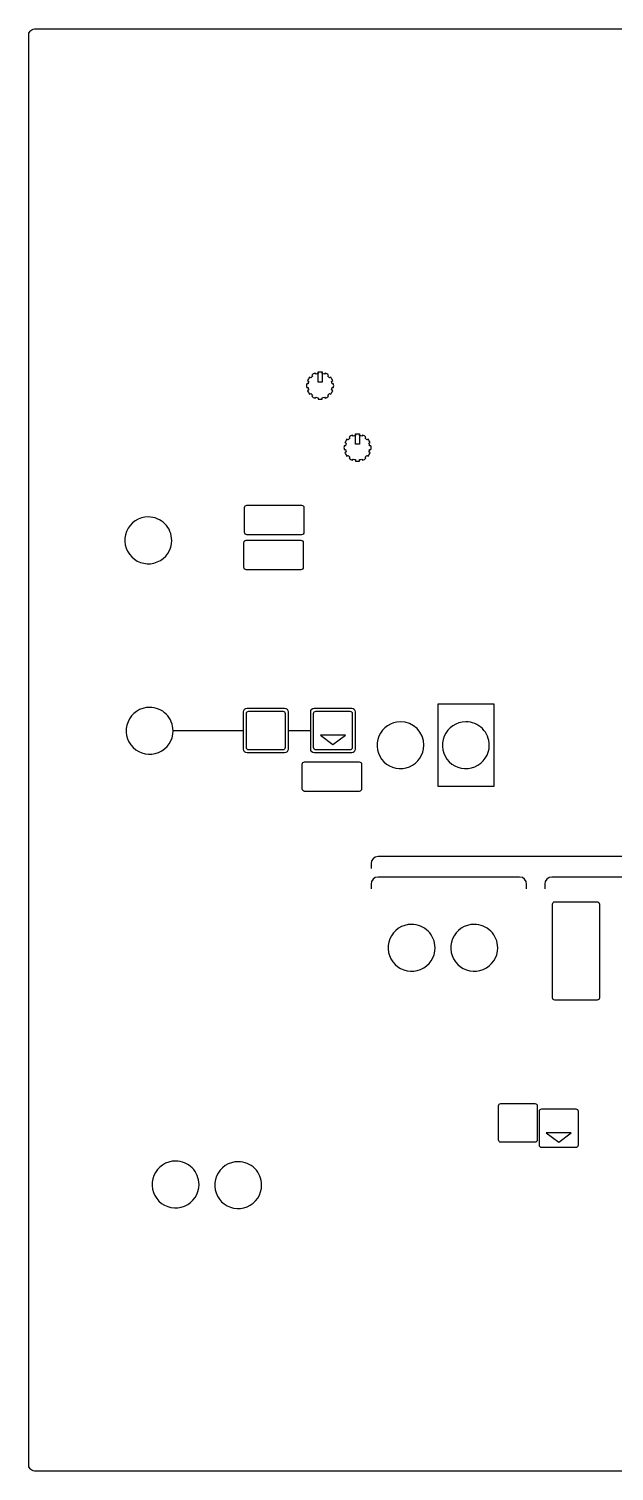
# Model space of a CAD drawing. Extents: x -788 to 2144, y -405 to 1340.
# Drawn here: x -788 to -80, y -405 to 1340 of the extents above; entities that cross this region are included whole.
import ezdxf

# ---------------------------------------------------------------- set-up
doc = ezdxf.new("R2010")
doc.units = 0
doc.layers.add('Background', color=7, linetype='CONTINUOUS')
doc.layers.add('Layer_1', color=7, linetype='CONTINUOUS')

msp = doc.modelspace()

# ---------------------------------------------------------------- linework, layer by layer
at = {"layer": 'Background', "color": 7}
for points in [[(-787.5, -397.864134), (-787.5, 1333.143454)], [(-779.124652, 1339.889754), (2135.124747, 1339.889754)], [(2135.124747, -404.610435), (-779.124652, -404.610435)]]:
    msp.add_lwpolyline(points, dxfattribs=at)
msp.add_lwpolyline([(-779.124652, 1339.889754)], close=True, dxfattribs=at)
for points in [[(-787.5, 1333.143454), (-787.5, 1334.932684), (-786.6176, 1336.648632), (-785.046917, 1337.913809)], [(-785.046917, 1337.913809), (-783.476235, 1339.178985), (-781.345933, 1339.889754), (-779.124652, 1339.889754)], [(-785.046917, -402.634489), (-786.6176, -401.369312), (-787.5, -399.653364), (-787.5, -397.864134)], [(-779.124652, -404.610435), (-781.345933, -404.610435), (-783.476235, -403.899666), (-785.046917, -402.634489)]]:
    msp.add_open_spline(points, degree=3, dxfattribs=at)
at = {"layer": 'Layer_1', "color": 7}
for points in [[(-437.905946, 925.118629), (-432.962153, 925.118629), (-432.962153, 912.526663), (-437.905946, 912.526663)], [(-392.611143, 850.144519), (-387.66735, 850.144519), (-387.66735, 837.552553), (-392.611143, 837.552553)], [(-523.882862, 763.732641)], [(-524.634043, 721.357665)], [(-292.576507, 523.430787), (-225.336677, 523.430787), (-225.336677, 423.450011), (-292.576507, 423.450011)], [(-521.549779, 514.553216)], [(-440.353134, 514.553216)], [(-454.06554, 453.311048)], [(-216.84702, 40.016693)], [(-167.476904, 33.5916)]]:
    msp.add_lwpolyline(points, close=True, dxfattribs=at)
for points in [[(-435.381324, 924.739527), (-435.383103, 924.735967)], [(-449.929717, 910.709495), (-451.613392, 910.655656)], [(-450.610929, 914.435916), (-449.177314, 913.539795)], [(-446.777276, 917.660438), (-448.282083, 918.46668)], [(-445.522974, 921.225344), (-444.716732, 919.720538)], [(-440.577846, 922.12102), (-441.473967, 923.554191)], [(-437.71195, 924.557099), (-437.765788, 922.872979)], [(-433.000864, 922.872979), (-433.054257, 924.557099)], [(-429.274442, 923.554191), (-430.170563, 922.12102)], [(-426.04992, 919.720538), (-425.243678, 921.225344)], [(-422.484569, 918.46668), (-423.989821, 917.660438)], [(-421.589338, 913.539795), (-420.156167, 914.435916)], [(-419.153259, 910.655656), (-420.836934, 910.709495)], [(-451.613392, 905.998408), (-449.929717, 905.94457)], [(-449.177314, 903.114269), (-450.610929, 902.218593)], [(-448.282083, 898.187384), (-446.777276, 898.993626)], [(-444.716732, 896.933082), (-445.522974, 895.428275)], [(-441.473967, 893.099429), (-440.577846, 894.533044)], [(-437.765788, 893.780641), (-437.71195, 892.096521)], [(-433.054257, 892.096521), (-433.000864, 893.780641)], [(-430.170563, 894.533044), (-429.274442, 893.099429)], [(-425.243678, 895.428275), (-426.04992, 896.933082)], [(-423.989821, 898.993626), (-422.484569, 898.187384)], [(-420.156167, 902.218593), (-421.589338, 903.114269)], [(-420.836934, 905.94457), (-419.153259, 905.998408)], [(-405.316126, 839.461806), (-403.882511, 838.565685)], [(-401.482473, 842.686328), (-402.98728, 843.49257)], [(-400.228171, 846.251234), (-399.421929, 844.746427)], [(-395.283043, 847.14691), (-396.179164, 848.580081)], [(-392.417147, 849.582988), (-392.470985, 847.898869)], [(-390.086521, 849.765416), (-390.0883, 849.761857)], [(-387.70606, 847.898869), (-387.759454, 849.582988)], [(-383.979639, 848.580081), (-384.87576, 847.14691)], [(-380.755117, 844.746427), (-379.948875, 846.251234)], [(-377.189766, 843.49257), (-378.695017, 842.686328)], [(-376.294535, 838.565685), (-374.861364, 839.461806)], [(-404.634914, 835.735384), (-406.318589, 835.681546)], [(-406.318589, 831.024298), (-404.634914, 830.97046)], [(-403.882511, 828.140159), (-405.316126, 827.244483)], [(-402.98728, 823.213274), (-401.482473, 824.019516)], [(-399.421929, 821.958972), (-400.228171, 820.454165)], [(-379.948875, 820.454165), (-380.755117, 821.958972)], [(-378.695017, 824.019516), (-377.189766, 823.213274)], [(-374.861364, 827.244483), (-376.294535, 828.140159)], [(-373.858456, 835.681546), (-375.542131, 835.735384)], [(-375.542131, 830.97046), (-373.858456, 831.024298)], [(-396.179164, 818.125319), (-395.283043, 819.558934)], [(-392.470985, 818.806531), (-392.417147, 817.122411)], [(-387.759454, 817.122411), (-387.70606, 818.806531)], [(-384.87576, 819.558934), (-383.979639, 818.125319)], [(-526.717508, 730.881513), (-526.717508, 760.897996)], [(-523.882862, 763.732641), (-457.866386, 763.732641)], [(-455.03174, 760.897996), (-455.03174, 730.881513)], [(-527.468689, 688.506537), (-527.468689, 718.523019)], [(-524.634043, 721.357665), (-458.617567, 721.357665)], [(-457.866386, 728.046867), (-523.882862, 728.046867)], [(-455.782921, 718.523019), (-455.782921, 688.506537)], [(-458.617567, 685.671891), (-524.634043, 685.671891)], [(-524.384425, 470.616208), (-524.384425, 511.71857)], [(-521.549779, 514.553216), (-480.447417, 514.553216)], [(-477.612771, 511.71857), (-477.612771, 470.616208)], [(-443.18778, 470.616208), (-443.18778, 511.71857)], [(-440.353134, 514.553216), (-399.250772, 514.553216)], [(-396.416126, 511.71857), (-396.416126, 470.616208)], [(-480.447417, 467.781562), (-521.549779, 467.781562)], [(-399.250772, 467.781562), (-440.353134, 467.781562)], [(-456.900185, 420.459919), (-456.900185, 450.476402)], [(-454.06554, 453.311048), (-388.049063, 453.311048)], [(-385.214417, 450.476402), (-385.214417, 420.459919)], [(-388.049063, 417.625274), (-454.06554, 417.625274)], [(-219.681666, -3.920315), (-219.681666, 37.182047)], [(-216.84702, 40.016693), (-175.744658, 40.016693)], [(-172.910013, 37.182047), (-172.910013, -3.920315)], [(-170.31155, -10.345408), (-170.31155, 30.756954)], [(-167.476904, 33.5916), (-126.374542, 33.5916)], [(-123.539896, 30.756954), (-123.539896, -10.345408)], [(-175.744658, -6.754961), (-216.84702, -6.754961)], [(-126.374542, -13.180054), (-167.476904, -13.180054)]]:
    msp.add_lwpolyline(points, dxfattribs=at)
at = {"layer": 'Layer_1', "color": 1}
for points in [[(-643.069871, 749.570947)], [(-641.445449, 519.178224)], [(-523.675763, 518.096523)], [(-442.479118, 518.096523)], [(-338.23406, 501.786879)], [(-259.180954, 501.786879)], [(-419.801953, 474.178989), (-404.801972, 485.755739), (-434.801962, 485.755739)], [(-151.511812, 284.167162)], [(-324.750076, 256.736041)], [(-249.000024, 256.736041)], [(-146.92572, -6.78257), (-131.925739, 4.79418), (-161.925729, 4.79418)], [(-610.124995, -29.539134)], [(-534.374986, -30.289124)]]:
    msp.add_lwpolyline(points, close=True, dxfattribs=at)
for points in [[(-527.927732, 468.490224), (-527.927732, 513.844554)], [(-523.675763, 518.096523), (-478.321432, 518.096523)], [(-474.069464, 513.844554), (-474.069464, 468.490224)], [(-446.731087, 468.490224), (-446.731087, 513.844554)], [(-442.479118, 518.096523), (-397.124787, 518.096523)], [(-392.872819, 513.844554), (-392.872819, 468.490224)], [(-612.849912, 491.167389), (-528.394847, 491.167389)], [(-473.704554, 491.167389), (-447.320636, 491.167389)], [(-478.321432, 464.238255), (-523.675763, 464.238255)], [(-397.124787, 464.238255), (-442.479118, 464.238255)], [(17.318128, 338.656054), (-365.316491, 338.656054)], [(-373.821364, 330.152627), (-373.821364, 324.414822)], [(-373.821364, 305.402712), (-373.821364, 299.664907)], [(-194.181854, 313.906139), (-365.316491, 313.906139)], [(-185.678459, 299.664907), (-185.678459, 305.402712)], [(-163.821523, 305.402712), (-163.821523, 299.664907)], [(15.818129, 313.906139), (-155.316648, 313.906139)], [(-154.34646, 167.946691), (-154.34646, 281.332515)], [(-151.511812, 284.167162), (-100.488194, 284.167162)], [(-97.653546, 281.332515), (-97.653546, 167.946691)], [(-100.488194, 165.112044), (-151.511812, 165.112044)]]:
    msp.add_lwpolyline(points, dxfattribs=at)
at = {"layer": 'Layer_1', "color": 7}
for points in [[(-435.383103, 924.735967), (-436.175552, 924.735967), (-436.949313, 924.665666), (-437.71195, 924.557099)], [(-433.054257, 924.557099), (-433.815114, 924.668335), (-434.58932, 924.739527), (-435.381324, 924.739527)], [(-451.613392, 910.655656), (-451.722404, 909.893019), (-451.792706, 909.119703), (-451.792706, 908.327255)], [(-451.792706, 908.327255), (-451.792706, 907.534361), (-451.722404, 906.761045), (-451.613392, 905.998408)], [(-448.282083, 918.46668), (-449.238272, 917.251978), (-450.025381, 915.892669), (-450.610929, 914.435916)], [(-449.177314, 913.539795), (-449.519032, 912.637445), (-449.770427, 911.686596), (-449.929717, 910.709495)], [(-444.716732, 919.720538), (-445.466911, 919.104733), (-446.161471, 918.410617), (-446.777276, 917.660438)], [(-441.473967, 923.554191), (-442.936504, 922.968197), (-444.302932, 922.185537), (-445.522974, 921.225344)], [(-437.765788, 922.872979), (-438.73755, 922.715023), (-439.68039, 922.459179), (-440.577846, 922.12102)], [(-430.170563, 922.12102), (-431.072913, 922.462739), (-432.023762, 922.714133), (-433.000864, 922.872979)], [(-425.243678, 921.225344), (-426.45838, 922.181978), (-427.81769, 922.968642), (-429.274442, 923.554191)], [(-423.989821, 917.660438), (-424.605626, 918.410617), (-425.299741, 919.104733), (-426.04992, 919.720538)], [(-420.156167, 914.435916), (-420.741716, 915.892224), (-421.52838, 917.251533), (-422.484569, 918.46668)], [(-420.836934, 910.709495), (-420.996225, 911.686596), (-421.248064, 912.637445), (-421.589338, 913.539795)], [(-418.974391, 908.327255), (-418.974391, 909.119703), (-419.044248, 909.893464), (-419.153259, 910.655656)], [(-419.153259, 905.998408), (-419.044248, 906.76149), (-418.974391, 907.534361), (-418.974391, 908.327255)], [(-450.610929, 902.218593), (-450.025381, 900.762286), (-449.238272, 899.402976), (-448.282083, 898.187384)], [(-449.929717, 905.94457), (-449.770427, 904.967469), (-449.518587, 904.017065), (-449.177314, 903.114269)], [(-446.777276, 898.993626), (-446.161471, 898.243447), (-445.466911, 897.548887), (-444.716732, 896.933082)], [(-445.522974, 895.428275), (-444.303377, 894.468527), (-442.936949, 893.685867), (-441.473967, 893.099429)], [(-440.577846, 894.533044), (-439.679945, 894.193996), (-438.737105, 893.938597), (-437.765788, 893.780641)], [(-437.71195, 892.096521), (-436.948868, 891.987954), (-436.175552, 891.917653), (-435.383103, 891.917653)], [(-435.383103, 891.917653), (-434.590655, 891.917653), (-433.816894, 891.987954), (-433.054257, 892.096521)], [(-433.000864, 893.780641), (-432.023762, 893.939486), (-431.072913, 894.191326), (-430.170563, 894.533044)], [(-429.274442, 893.099429), (-427.818135, 893.684977), (-426.458825, 894.472087), (-425.243678, 895.428275)], [(-426.04992, 896.933082), (-425.299741, 897.548887), (-424.605626, 898.243447), (-423.989821, 898.993626)], [(-422.484569, 898.187384), (-421.52838, 899.402531), (-420.741716, 900.761841), (-420.156167, 902.218593)], [(-421.589338, 903.114269), (-421.247619, 904.017065), (-420.996225, 904.967469), (-420.836934, 905.94457)], [(-402.98728, 843.49257), (-403.943468, 842.277868), (-404.730578, 840.918558), (-405.316126, 839.461806)], [(-403.882511, 838.565685), (-404.224229, 837.663335), (-404.475624, 836.712486), (-404.634914, 835.735384)], [(-399.421929, 844.746427), (-400.172108, 844.130622), (-400.866668, 843.436507), (-401.482473, 842.686328)], [(-396.179164, 848.580081), (-397.641701, 847.994087), (-399.008129, 847.211427), (-400.228171, 846.251234)], [(-392.470985, 847.898869), (-393.442747, 847.740913), (-394.385587, 847.485069), (-395.283043, 847.14691)], [(-390.0883, 849.761857), (-390.880749, 849.761857), (-391.65451, 849.691555), (-392.417147, 849.582988)], [(-387.759454, 849.582988), (-388.520311, 849.694225), (-389.294517, 849.765416), (-390.086521, 849.765416)], [(-384.87576, 847.14691), (-385.77811, 847.488628), (-386.728959, 847.740023), (-387.70606, 847.898869)], [(-379.948875, 846.251234), (-381.163577, 847.207868), (-382.522886, 847.994532), (-383.979639, 848.580081)], [(-378.695017, 842.686328), (-379.310822, 843.436507), (-380.004938, 844.130622), (-380.755117, 844.746427)], [(-374.861364, 839.461806), (-375.446913, 840.918113), (-376.233577, 842.277423), (-377.189766, 843.49257)], [(-375.542131, 835.735384), (-375.701422, 836.712486), (-375.953261, 837.663335), (-376.294535, 838.565685)], [(-406.318589, 835.681546), (-406.427601, 834.918909), (-406.497902, 834.145593), (-406.497902, 833.353145)], [(-406.497902, 833.353145), (-406.497902, 832.560251), (-406.427601, 831.786935), (-406.318589, 831.024298)], [(-405.316126, 827.244483), (-404.730578, 825.788176), (-403.943468, 824.428866), (-402.98728, 823.213274)], [(-404.634914, 830.97046), (-404.475624, 829.993359), (-404.223784, 829.042954), (-403.882511, 828.140159)], [(-401.482473, 824.019516), (-400.866668, 823.269337), (-400.172108, 822.574777), (-399.421929, 821.958972)], [(-400.228171, 820.454165), (-399.008574, 819.494417), (-397.642146, 818.711757), (-396.179164, 818.125319)], [(-383.979639, 818.125319), (-382.523331, 818.710867), (-381.164022, 819.497976), (-379.948875, 820.454165)], [(-380.755117, 821.958972), (-380.004938, 822.574777), (-379.310822, 823.269337), (-378.695017, 824.019516)], [(-377.189766, 823.213274), (-376.233577, 824.428421), (-375.446913, 825.787731), (-374.861364, 827.244483)], [(-376.294535, 828.140159), (-375.952816, 829.042954), (-375.701422, 829.993359), (-375.542131, 830.97046)], [(-373.679588, 833.353145), (-373.679588, 834.145593), (-373.749445, 834.919354), (-373.858456, 835.681546)], [(-373.858456, 831.024298), (-373.749445, 831.78738), (-373.679588, 832.560251), (-373.679588, 833.353145)], [(-395.283043, 819.558934), (-394.385142, 819.219885), (-393.442302, 818.964486), (-392.470985, 818.806531)], [(-392.417147, 817.122411), (-391.654065, 817.013844), (-390.880749, 816.943542), (-390.0883, 816.943542)], [(-390.0883, 816.943542), (-389.295852, 816.943542), (-388.522091, 817.013844), (-387.759454, 817.122411)], [(-387.70606, 818.806531), (-386.728959, 818.965376), (-385.77811, 819.217216), (-384.87576, 819.558934)], [(-526.717508, 760.897996), (-526.717508, 761.64979), (-526.418859, 762.370794), (-525.88726, 762.902393)], [(-525.88726, 762.902393), (-525.35566, 763.433992), (-524.634657, 763.732641), (-523.882862, 763.732641)], [(-457.866386, 763.732641), (-457.114591, 763.732641), (-456.393588, 763.433992), (-455.861988, 762.902393)], [(-455.861988, 762.902393), (-455.330389, 762.370794), (-455.03174, 761.64979), (-455.03174, 760.897996)], [(-527.468689, 718.523019), (-527.468689, 719.274814), (-527.17004, 719.995817), (-526.638441, 720.527416)], [(-525.88726, 728.877116), (-526.418859, 729.408715), (-526.717508, 730.129718), (-526.717508, 730.881513)], [(-526.638441, 720.527416), (-526.106841, 721.059016), (-525.385838, 721.357665), (-524.634043, 721.357665)], [(-523.882862, 728.046867), (-524.634657, 728.046867), (-525.35566, 728.345517), (-525.88726, 728.877116)], [(-458.617567, 721.357665), (-457.865772, 721.357665), (-457.144769, 721.059016), (-456.613169, 720.527416)], [(-455.861988, 728.877116), (-456.393588, 728.345517), (-457.114591, 728.046867), (-457.866386, 728.046867)], [(-456.613169, 720.527416), (-456.08157, 719.995817), (-455.782921, 719.274814), (-455.782921, 718.523019)], [(-455.03174, 730.881513), (-455.03174, 730.129718), (-455.330389, 729.408715), (-455.861988, 728.877116)], [(-526.638441, 686.50214), (-527.17004, 687.033739), (-527.468689, 687.754742), (-527.468689, 688.506537)], [(-524.634043, 685.671891), (-525.385838, 685.671891), (-526.106841, 685.97054), (-526.638441, 686.50214)], [(-456.613169, 686.50214), (-457.144769, 685.97054), (-457.865772, 685.671891), (-458.617567, 685.671891)], [(-455.782921, 688.506537), (-455.782921, 687.754742), (-456.08157, 687.033739), (-456.613169, 686.50214)], [(-524.384425, 511.71857), (-524.384425, 512.470365), (-524.085775, 513.191368), (-523.554176, 513.722967)], [(-523.554176, 513.722967), (-523.022577, 514.254566), (-522.301574, 514.553216), (-521.549779, 514.553216)], [(-480.447417, 514.553216), (-479.695622, 514.553216), (-478.974619, 514.254566), (-478.44302, 513.722967)], [(-478.44302, 513.722967), (-477.91142, 513.191368), (-477.612771, 512.470365), (-477.612771, 511.71857)], [(-443.18778, 511.71857), (-443.18778, 512.470365), (-442.88913, 513.191368), (-442.357531, 513.722967)], [(-442.357531, 513.722967), (-441.825932, 514.254566), (-441.104929, 514.553216), (-440.353134, 514.553216)], [(-399.250772, 514.553216), (-398.498977, 514.553216), (-397.777974, 514.254566), (-397.246374, 513.722967)], [(-397.246374, 513.722967), (-396.714775, 513.191368), (-396.416126, 512.470365), (-396.416126, 511.71857)], [(-523.554176, 468.611811), (-524.085775, 469.14341), (-524.384425, 469.864413), (-524.384425, 470.616208)], [(-521.549779, 467.781562), (-522.301574, 467.781562), (-523.022577, 468.080212), (-523.554176, 468.611811)], [(-478.44302, 468.611811), (-478.974619, 468.080212), (-479.695622, 467.781562), (-480.447417, 467.781562)], [(-477.612771, 470.616208), (-477.612771, 469.864413), (-477.91142, 469.14341), (-478.44302, 468.611811)], [(-442.357531, 468.611811), (-442.88913, 469.14341), (-443.18778, 469.864413), (-443.18778, 470.616208)], [(-440.353134, 467.781562), (-441.104929, 467.781562), (-441.825932, 468.080212), (-442.357531, 468.611811)], [(-397.246374, 468.611811), (-397.777974, 468.080212), (-398.498977, 467.781562), (-399.250772, 467.781562)], [(-396.416126, 470.616208), (-396.416126, 469.864413), (-396.714775, 469.14341), (-397.246374, 468.611811)], [(-456.900185, 450.476402), (-456.900185, 451.228197), (-456.601536, 451.9492), (-456.069937, 452.480799)], [(-456.069937, 452.480799), (-455.538338, 453.012398), (-454.817334, 453.311048), (-454.06554, 453.311048)], [(-388.049063, 453.311048), (-387.297268, 453.311048), (-386.576265, 453.012398), (-386.044666, 452.480799)], [(-386.044666, 452.480799), (-385.513066, 451.9492), (-385.214417, 451.228197), (-385.214417, 450.476402)], [(-456.069937, 418.455522), (-456.601536, 418.987121), (-456.900185, 419.708125), (-456.900185, 420.459919)], [(-385.214417, 420.459919), (-385.214417, 419.708125), (-385.513066, 418.987121), (-386.044666, 418.455522)], [(-454.06554, 417.625274), (-454.817334, 417.625274), (-455.538338, 417.923923), (-456.069937, 418.455522)], [(-386.044666, 418.455522), (-386.576265, 417.923923), (-387.297268, 417.625274), (-388.049063, 417.625274)], [(-219.681666, 37.182047), (-219.681666, 37.933842), (-219.383017, 38.654845), (-218.851418, 39.186444)], [(-218.851418, 39.186444), (-218.319818, 39.718044), (-217.598815, 40.016693), (-216.84702, 40.016693)], [(-175.744658, 40.016693), (-174.992863, 40.016693), (-174.27186, 39.718044), (-173.740261, 39.186444)], [(-173.740261, 39.186444), (-173.208662, 38.654845), (-172.910013, 37.933842), (-172.910013, 37.182047)], [(-170.31155, 30.756954), (-170.31155, 31.508749), (-170.0129, 32.229752), (-169.481301, 32.761352)], [(-169.481301, 32.761352), (-168.949702, 33.292951), (-168.228699, 33.5916), (-167.476904, 33.5916)], [(-126.374542, 33.5916), (-125.622747, 33.5916), (-124.901744, 33.292951), (-124.370145, 32.761352)], [(-124.370145, 32.761352), (-123.838545, 32.229752), (-123.539896, 31.508749), (-123.539896, 30.756954)], [(-218.851418, -5.924712), (-219.383017, -5.393113), (-219.681666, -4.67211), (-219.681666, -3.920315)], [(-216.84702, -6.754961), (-217.598815, -6.754961), (-218.319818, -6.456311), (-218.851418, -5.924712)], [(-173.740261, -5.924712), (-174.27186, -6.456311), (-174.992863, -6.754961), (-175.744658, -6.754961)], [(-172.910013, -3.920315), (-172.910013, -4.67211), (-173.208662, -5.393113), (-173.740261, -5.924712)], [(-169.481301, -12.349805), (-170.0129, -11.818206), (-170.31155, -11.097203), (-170.31155, -10.345408)], [(-167.476904, -13.180054), (-168.228699, -13.180054), (-168.949702, -12.881404), (-169.481301, -12.349805)], [(-124.370145, -12.349805), (-124.901744, -12.881404), (-125.622747, -13.180054), (-126.374542, -13.180054)], [(-123.539896, -10.345408), (-123.539896, -11.097203), (-123.838545, -11.818206), (-124.370145, -12.349805)]]:
    msp.add_open_spline(points, degree=3, dxfattribs=at)
at = {"layer": 'Layer_1', "color": 1}
for points in [[(-643.069871, 749.570947), (-654.534942, 749.570947), (-664.871089, 742.664555), (-669.258582, 732.07221)], [(-623.025899, 741.268462), (-628.341891, 746.584454), (-635.551923, 749.570947), (-643.069871, 749.570947)], [(-614.723414, 721.22449), (-614.723414, 728.742438), (-617.709907, 735.95247), (-623.025899, 741.268462)], [(-669.258582, 732.07221), (-673.646075, 721.479865), (-671.220872, 709.287548), (-663.113843, 701.180519)], [(-632.222152, 695.035779), (-621.629807, 699.423272), (-614.723414, 709.759419), (-614.723414, 721.22449)], [(-663.113843, 701.180519), (-655.006813, 693.073489), (-642.814496, 690.648286), (-632.222152, 695.035779)], [(-641.445449, 519.178224), (-652.91052, 519.178224), (-663.246667, 512.271831), (-667.63416, 501.679486)], [(-621.401477, 510.875739), (-626.717469, 516.191731), (-633.927501, 519.178224), (-641.445449, 519.178224)], [(-613.098992, 490.831767), (-613.098992, 498.349715), (-616.085485, 505.559747), (-621.401477, 510.875739)], [(-527.927732, 513.844554), (-527.927732, 514.972246), (-527.479758, 516.053751), (-526.682359, 516.85115)], [(-526.682359, 516.85115), (-525.88496, 517.648549), (-524.803455, 518.096523), (-523.675763, 518.096523)], [(-478.321432, 518.096523), (-477.19374, 518.096523), (-476.112235, 517.648549), (-475.314837, 516.85115)], [(-475.314837, 516.85115), (-474.517438, 516.053751), (-474.069464, 514.972246), (-474.069464, 513.844554)], [(-446.731087, 513.844554), (-446.731087, 514.972246), (-446.283113, 516.053751), (-445.485714, 516.85115)], [(-445.485714, 516.85115), (-444.688315, 517.648549), (-443.60681, 518.096523), (-442.479118, 518.096523)], [(-397.124787, 518.096523), (-395.997095, 518.096523), (-394.91559, 517.648549), (-394.118192, 516.85115)], [(-394.118192, 516.85115), (-393.320793, 516.053751), (-392.872819, 514.972246), (-392.872819, 513.844554)], [(-667.63416, 501.679486), (-672.021653, 491.087141), (-669.59645, 478.894825), (-661.489421, 470.787795)], [(-630.597729, 464.643056), (-620.005385, 469.030549), (-613.098992, 479.366695), (-613.098992, 490.831767)], [(-338.23406, 501.786879), (-349.699131, 501.786879), (-360.035278, 494.880486), (-364.422771, 484.288141)], [(-309.887603, 473.440422), (-309.887603, 489.095738), (-322.578744, 501.786879), (-338.23406, 501.786879)], [(-259.180954, 501.786879), (-270.646026, 501.786879), (-280.982172, 494.880486), (-285.369665, 484.288141)], [(-239.136982, 493.484394), (-244.452974, 498.800386), (-251.663006, 501.786879), (-259.180954, 501.786879)], [(-230.834497, 473.440422), (-230.834497, 480.95837), (-233.82099, 488.168402), (-239.136982, 493.484394)], [(-364.422771, 484.288141), (-368.810264, 473.695796), (-366.385061, 461.50348), (-358.278032, 453.39645)], [(-327.38634, 447.251711), (-316.793996, 451.639204), (-309.887603, 461.975351), (-309.887603, 473.440422)], [(-285.369665, 484.288141), (-289.757158, 473.695796), (-287.331956, 461.50348), (-279.224926, 453.39645)], [(-248.333235, 447.251711), (-237.74089, 451.639204), (-230.834497, 461.975351), (-230.834497, 473.440422)], [(-661.489421, 470.787795), (-653.382391, 462.680765), (-641.190074, 460.255563), (-630.597729, 464.643056)], [(-526.682359, 465.483628), (-527.479758, 466.281027), (-527.927732, 467.362531), (-527.927732, 468.490224)], [(-523.675763, 464.238255), (-524.803455, 464.238255), (-525.88496, 464.686229), (-526.682359, 465.483628)], [(-475.314837, 465.483628), (-476.112235, 464.686229), (-477.19374, 464.238255), (-478.321432, 464.238255)], [(-474.069464, 468.490224), (-474.069464, 467.362531), (-474.517438, 466.281027), (-475.314837, 465.483628)], [(-445.485714, 465.483628), (-446.283113, 466.281027), (-446.731087, 467.362531), (-446.731087, 468.490224)], [(-442.479118, 464.238255), (-443.60681, 464.238255), (-444.688315, 464.686229), (-445.485714, 465.483628)], [(-394.118192, 465.483628), (-394.91559, 464.686229), (-395.997095, 464.238255), (-397.124787, 464.238255)], [(-392.872819, 468.490224), (-392.872819, 467.362531), (-393.320793, 466.281027), (-394.118192, 465.483628)], [(-358.278032, 453.39645), (-350.171002, 445.28942), (-337.978685, 442.864218), (-327.38634, 447.251711)], [(-279.224926, 453.39645), (-271.117896, 445.28942), (-258.92558, 442.864218), (-248.333235, 447.251711)], [(-365.316491, 338.656054), (-370.027672, 338.656054), (-373.821364, 334.863808), (-373.821364, 330.152627)], [(-365.316491, 313.906139), (-370.027672, 313.906139), (-373.821364, 310.113893), (-373.821364, 305.402712)], [(-185.678459, 305.402712), (-185.678459, 310.113893), (-189.470701, 313.906139), (-194.181854, 313.906139)], [(-155.316648, 313.906139), (-160.027832, 313.906139), (-163.821523, 310.113893), (-163.821523, 305.402712)], [(-154.34646, 281.332515), (-154.34646, 282.08431), (-154.04781, 282.805314), (-153.516211, 283.336913)], [(-153.516211, 283.336913), (-152.984611, 283.868513), (-152.263607, 284.167162), (-151.511812, 284.167162)], [(-100.488194, 284.167162), (-99.736398, 284.167162), (-99.015395, 283.868513), (-98.483795, 283.336913)], [(-98.483795, 283.336913), (-97.952196, 282.805314), (-97.653546, 282.08431), (-97.653546, 281.332515)], [(-324.750076, 256.736041), (-336.215147, 256.736041), (-346.551294, 249.829648), (-350.938787, 239.237304)], [(-304.706104, 248.433556), (-310.022096, 253.749548), (-317.232128, 256.736041), (-324.750076, 256.736041)], [(-296.403619, 228.389584), (-296.403619, 235.907532), (-299.390112, 243.117564), (-304.706104, 248.433556)], [(-249.000024, 256.736041), (-260.465095, 256.736041), (-270.801242, 249.829648), (-275.188735, 239.237304)], [(-228.956052, 248.433556), (-234.272044, 253.749548), (-241.482076, 256.736041), (-249.000024, 256.736041)], [(-220.653567, 228.389584), (-220.653567, 235.907532), (-223.64006, 243.117564), (-228.956052, 248.433556)], [(-350.938787, 239.237304), (-355.32628, 228.644959), (-352.901077, 216.452642), (-344.794047, 208.345613)], [(-313.902356, 202.200873), (-303.310011, 206.588366), (-296.403619, 216.924513), (-296.403619, 228.389584)], [(-275.188735, 239.237304), (-279.576228, 228.644959), (-277.151025, 216.452642), (-269.043995, 208.345613)], [(-238.152304, 202.200873), (-227.559959, 206.588366), (-220.653567, 216.924513), (-220.653567, 228.389584)], [(-344.794047, 208.345613), (-336.687018, 200.238583), (-324.494701, 197.81338), (-313.902356, 202.200873)], [(-269.043995, 208.345613), (-260.936966, 200.238583), (-248.744649, 197.81338), (-238.152304, 202.200873)], [(-153.516211, 165.942293), (-154.04781, 166.473893), (-154.34646, 167.194896), (-154.34646, 167.946691)], [(-151.511812, 165.112044), (-152.263607, 165.112044), (-152.984611, 165.410694), (-153.516211, 165.942293)], [(-98.483795, 165.942293), (-99.015395, 165.410694), (-99.736398, 165.112044), (-100.488194, 165.112044)], [(-97.653546, 167.946691), (-97.653546, 167.194896), (-97.952196, 166.473893), (-98.483795, 165.942293)], [(-610.124995, -29.539134), (-621.590067, -29.539134), (-631.926214, -36.445526), (-636.313706, -47.037871)], [(-590.081024, -37.841619), (-595.397015, -32.525627), (-602.607048, -29.539134), (-610.124995, -29.539134)], [(-534.374986, -30.289124), (-545.840057, -30.289124), (-556.176204, -37.195517), (-560.563697, -47.787862)], [(-514.331014, -38.591609), (-519.647006, -33.275618), (-526.857038, -30.289124), (-534.374986, -30.289124)], [(-636.313706, -47.037871), (-640.701199, -57.630216), (-638.275997, -69.822532), (-630.168967, -77.929562)], [(-581.778539, -57.885591), (-581.778539, -50.367643), (-584.765032, -43.157611), (-590.081024, -37.841619)], [(-560.563697, -47.787862), (-564.95119, -58.380207), (-562.525987, -70.572523), (-554.418958, -78.679553)], [(-506.028529, -58.635581), (-506.028529, -51.117633), (-509.015022, -43.907601), (-514.331014, -38.591609)], [(-599.277276, -84.074302), (-588.684931, -79.686809), (-581.778539, -69.350662), (-581.778539, -57.885591)], [(-523.527266, -84.824292), (-512.934922, -80.436799), (-506.028529, -70.100653), (-506.028529, -58.635581)], [(-630.168967, -77.929562), (-622.061937, -86.036592), (-609.869621, -88.461795), (-599.277276, -84.074302)], [(-554.418958, -78.679553), (-546.311928, -86.786583), (-534.119611, -89.211785), (-523.527266, -84.824292)]]:
    msp.add_open_spline(points, degree=3, dxfattribs=at)

doc.saveas('drawing.dxf')
